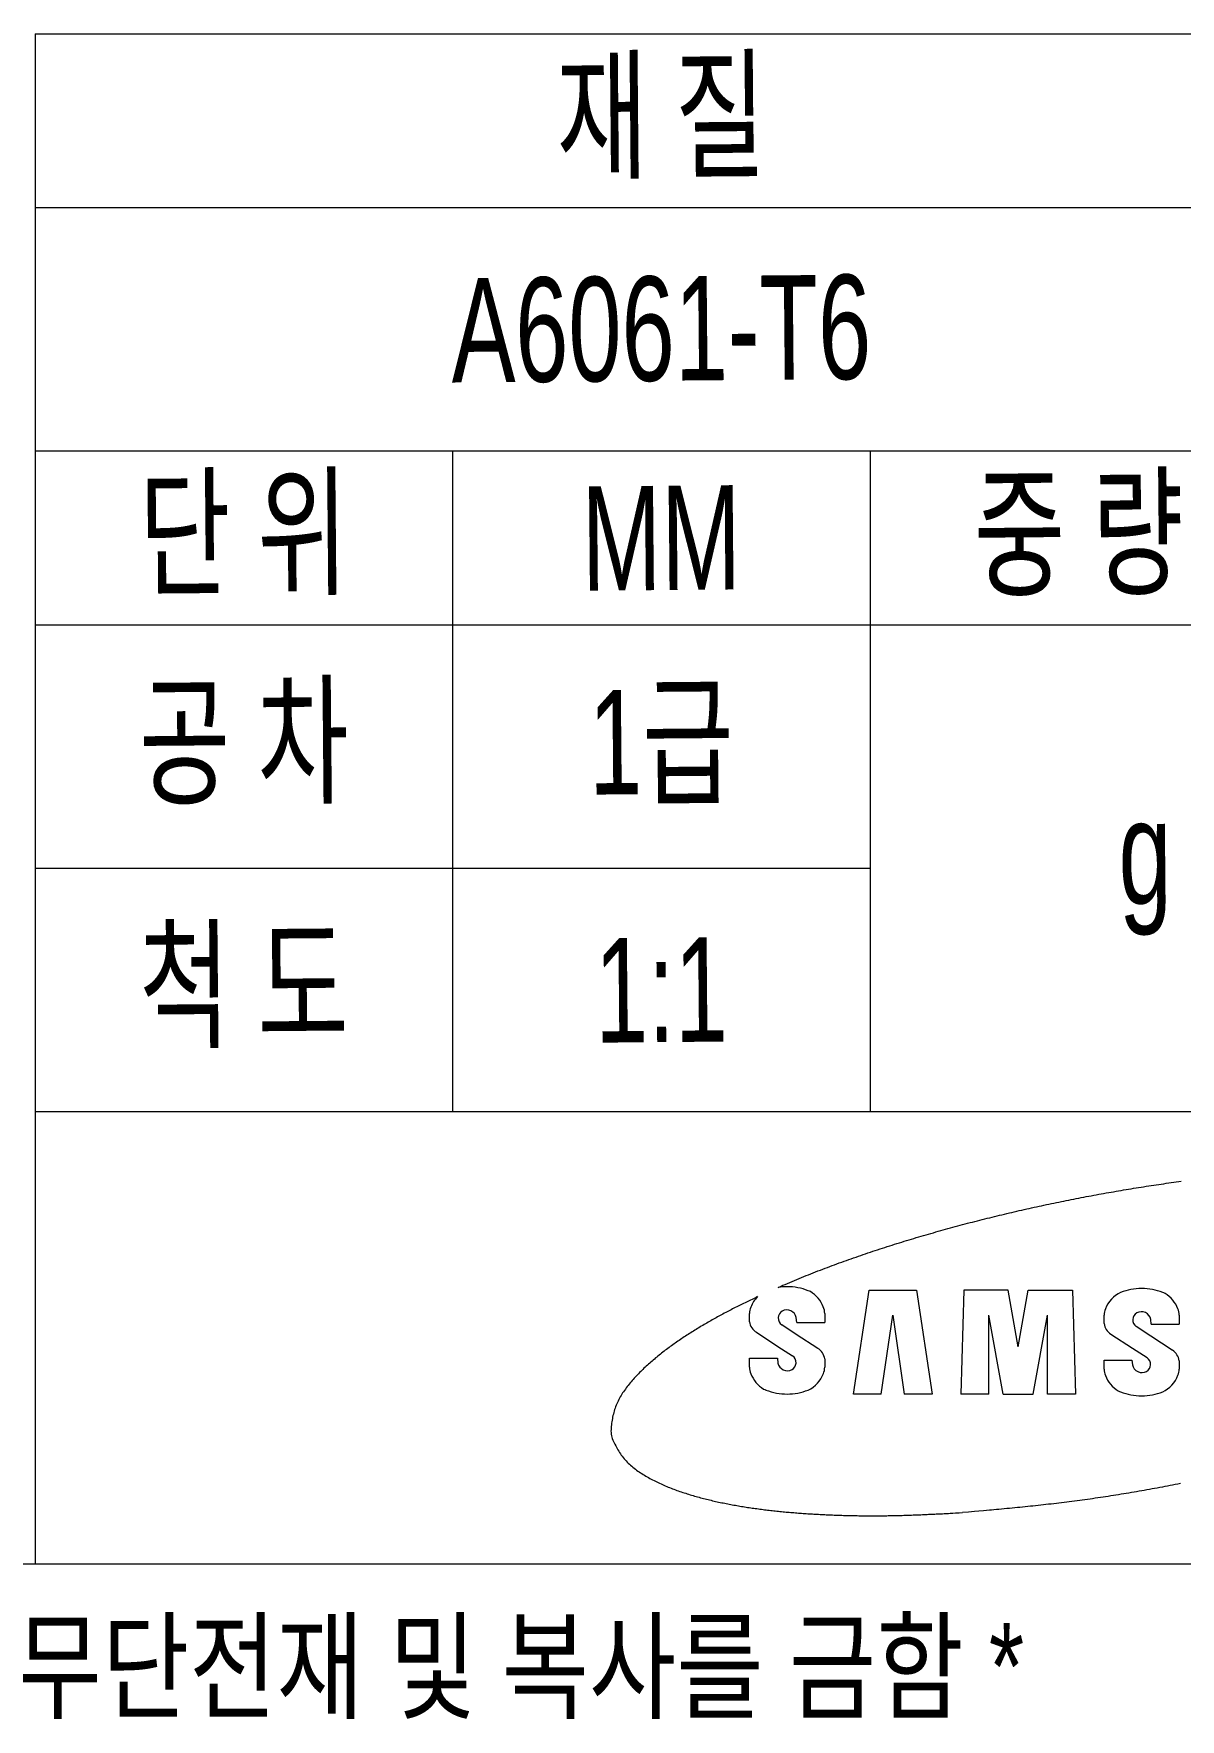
# Model space of a CAD drawing. Header units: millimetres. Extents: x 7 to 202, y 7 to 294.
# Drawn here: x 65.47 to 98.43, y 7.06 to 55.53 of the extents above; entities that cross this region are included whole.
import ezdxf

# ---------------------------------------------------------------- set-up
doc = ezdxf.new("R2010")
doc.units = ezdxf.units.MM
doc.layers.add('1', color=7, linetype='Continuous')
doc.styles.add('굴림', font='굴림')

# ---------------------------------------------------------------- blocks, each defined once
blk = doc.blocks.new('TabularNote3')
at = {"layer": '1', "color": 163, "linetype": 'Continuous', "lineweight": 18}
for p, q in [((65.508, 55.531), (77.508, 55.531)), ((65.508, 55.531), (65.508, 50.531)), ((77.508, 55.531), (89.508, 55.531)), ((89.508, 55.531), (101.508, 55.531)), ((65.508, 50.531), (77.508, 50.531)), ((65.508, 50.531), (65.508, 43.531)), ((77.508, 50.531), (89.508, 50.531)), ((89.508, 50.531), (101.508, 50.531)), ((65.508, 43.531), (77.508, 43.531)), ((65.508, 43.531), (65.508, 38.531)), ((77.508, 43.531), (89.508, 43.531)), ((77.508, 43.531), (77.508, 38.531)), ((89.508, 43.531), (101.508, 43.531)), ((89.508, 43.531), (89.508, 38.531)), ((65.508, 38.531), (77.508, 38.531)), ((65.508, 38.531), (65.508, 31.531)), ((77.508, 38.531), (89.508, 38.531)), ((77.508, 38.531), (77.508, 31.531)), ((89.508, 38.531), (101.508, 38.531)), ((89.508, 38.531), (89.508, 31.531)), ((65.508, 31.531), (77.508, 31.531)), ((65.508, 31.531), (65.508, 24.531)), ((77.508, 31.531), (89.508, 31.531)), ((77.508, 31.531), (77.508, 24.531)), ((89.508, 31.531), (89.508, 24.531)), ((65.508, 24.531), (77.508, 24.531)), ((65.508, 24.531), (65.508, 17.531)), ((77.508, 24.531), (89.508, 24.531)), ((89.508, 24.531), (101.508, 24.531)), ((65.508, 17.531), (65.508, 11.531)), ((65.508, 11.531), (77.508, 11.531)), ((77.508, 11.531), (89.508, 11.531)), ((89.508, 11.531), (101.508, 11.531))]:
    blk.add_line(p, q, dxfattribs=at)
at = {"layer": '1', "color": 18, "linetype": 'Continuous', "lineweight": 13, "char_height": 3, "attachment_point": 5, "rotation": 0.5, "line_spacing_factor": 1.067592, "style": '굴림'}
for s, insert in [('\\W0.7000;재 질', (83.508, 53.031)), ('\\W0.7000;A6061-T6', (83.508, 47.031)), ('\\W0.7000;단 위', (71.508, 41.031)), ('\\W0.7000;중 량', (95.508, 41.031)), ('\\W0.7000;MM', (83.508, 41.031)), ('\\W0.7000;공 차', (71.508, 35.031)), ('\\W0.7000;1급', (83.508, 35.031)), ('\\W0.7000;     g', (95.508, 31.531)), ('\\W0.7000;척 도', (71.508, 28.031)), ('\\W0.7000;1:1', (83.508, 28.031))]:
    blk.add_mtext(s, dxfattribs=dict(at, insert=insert))

msp = doc.modelspace()

# ---------------------------------------------------------------- linework, layer by layer
at = {"layer": '1', "color": 18, "linetype": 'Continuous', "lineweight": 18}
for p, q in [((96.87, 22.292), (96.942, 22.303)), ((96.942, 22.303), (97.014, 22.315)), ((97.014, 22.315), (97.086, 22.327)), ((97.086, 22.327), (97.158, 22.339)), ((97.158, 22.339), (97.23, 22.35)), ((97.23, 22.35), (97.302, 22.362)), ((97.302, 22.362), (97.374, 22.373)), ((97.374, 22.373), (97.446, 22.384)), ((97.446, 22.384), (97.518, 22.395)), ((97.518, 22.395), (97.59, 22.406)), ((97.59, 22.406), (97.662, 22.417)), ((97.662, 22.417), (97.734, 22.428)), ((97.734, 22.428), (97.806, 22.439)), ((97.806, 22.439), (97.878, 22.449)), ((97.878, 22.449), (97.95, 22.46)), ((97.95, 22.46), (98.022, 22.47)), ((98.022, 22.47), (98.094, 22.481)), ((98.094, 22.481), (98.166, 22.491)), ((98.166, 22.491), (98.238, 22.501)), ((98.238, 22.501), (98.31, 22.511)), ((98.31, 22.511), (98.383, 22.521)), ((98.383, 22.521), (98.455, 22.53)), ((94.366, 21.812), (94.438, 21.827)), ((94.438, 21.827), (94.509, 21.842)), ((94.509, 21.842), (94.58, 21.857)), ((94.58, 21.857), (94.651, 21.873)), ((94.651, 21.873), (94.723, 21.888)), ((94.723, 21.888), (94.794, 21.902)), ((94.794, 21.902), (94.865, 21.917)), ((94.865, 21.917), (94.937, 21.932)), ((94.937, 21.932), (95.008, 21.947)), ((95.008, 21.947), (95.079, 21.961)), ((95.079, 21.961), (95.151, 21.976)), ((95.151, 21.976), (95.222, 21.99)), ((95.222, 21.99), (95.294, 22.004)), ((95.294, 22.004), (95.365, 22.018)), ((95.365, 22.018), (95.437, 22.032)), ((95.437, 22.032), (95.508, 22.046)), ((95.508, 22.046), (95.58, 22.06)), ((95.58, 22.06), (95.651, 22.074)), ((95.651, 22.074), (95.723, 22.087)), ((95.723, 22.087), (95.794, 22.101)), ((95.794, 22.101), (95.866, 22.114)), ((95.866, 22.114), (95.937, 22.127)), ((95.937, 22.127), (96.009, 22.141)), ((96.009, 22.141), (96.081, 22.154)), ((96.081, 22.154), (96.152, 22.167)), ((96.152, 22.167), (96.224, 22.18)), ((96.224, 22.18), (96.296, 22.193)), ((96.296, 22.193), (96.368, 22.205)), ((96.368, 22.205), (96.439, 22.218)), ((96.439, 22.218), (96.511, 22.23)), ((96.511, 22.23), (96.583, 22.243)), ((96.583, 22.243), (96.655, 22.255)), ((96.655, 22.255), (96.726, 22.267)), ((96.726, 22.267), (96.798, 22.28)), ((96.798, 22.28), (96.87, 22.292)), ((92.312, 21.321), (92.383, 21.339)), ((92.383, 21.339), (92.453, 21.357)), ((92.453, 21.357), (92.524, 21.375)), ((92.524, 21.375), (92.594, 21.394)), ((92.594, 21.394), (92.665, 21.412)), ((92.665, 21.412), (92.736, 21.429)), ((92.736, 21.429), (92.806, 21.447)), ((92.806, 21.447), (92.877, 21.465)), ((92.877, 21.465), (92.948, 21.482)), ((92.948, 21.482), (93.018, 21.5)), ((93.018, 21.5), (93.089, 21.517)), ((93.089, 21.517), (93.16, 21.534)), ((93.16, 21.534), (93.231, 21.551)), ((93.231, 21.551), (93.301, 21.568)), ((93.301, 21.568), (93.372, 21.585)), ((93.372, 21.585), (93.443, 21.602)), ((93.443, 21.602), (93.514, 21.619)), ((93.514, 21.619), (93.585, 21.635)), ((93.585, 21.635), (93.656, 21.652)), ((93.656, 21.652), (93.727, 21.668)), ((93.727, 21.668), (93.798, 21.685)), ((93.798, 21.685), (93.869, 21.701)), ((93.869, 21.701), (93.94, 21.717)), ((93.94, 21.717), (94.011, 21.733)), ((94.011, 21.733), (94.082, 21.749)), ((94.082, 21.749), (94.153, 21.765)), ((94.153, 21.765), (94.224, 21.78)), ((94.224, 21.78), (94.295, 21.796)), ((94.295, 21.796), (94.366, 21.812)), ((90.56, 20.824), (90.63, 20.846)), ((90.63, 20.846), (90.7, 20.867)), ((90.7, 20.867), (90.769, 20.888)), ((90.769, 20.888), (90.839, 20.909)), ((90.839, 20.909), (90.909, 20.929)), ((90.909, 20.929), (90.979, 20.95)), ((90.979, 20.95), (91.049, 20.971)), ((91.049, 20.971), (91.119, 20.991)), ((91.119, 20.991), (91.189, 21.011)), ((91.189, 21.011), (91.259, 21.031)), ((91.259, 21.031), (91.329, 21.051)), ((91.329, 21.051), (91.399, 21.071)), ((91.399, 21.071), (91.469, 21.091)), ((91.469, 21.091), (91.539, 21.111)), ((91.539, 21.111), (91.609, 21.131)), ((91.609, 21.131), (91.679, 21.15)), ((91.679, 21.15), (91.749, 21.169)), ((91.749, 21.169), (91.82, 21.189)), ((91.82, 21.189), (91.89, 21.208)), ((91.89, 21.208), (91.96, 21.227)), ((91.96, 21.227), (92.031, 21.246)), ((92.031, 21.246), (92.101, 21.265)), ((92.101, 21.265), (92.171, 21.283)), ((92.171, 21.283), (92.242, 21.302)), ((92.242, 21.302), (92.312, 21.321)), ((89.106, 20.35), (89.175, 20.374)), ((89.175, 20.374), (89.243, 20.398)), ((89.243, 20.398), (89.312, 20.421)), ((89.312, 20.421), (89.381, 20.445)), ((89.381, 20.445), (89.45, 20.468)), ((89.45, 20.468), (89.519, 20.491)), ((89.519, 20.491), (89.588, 20.515)), ((89.588, 20.515), (89.658, 20.537)), ((89.658, 20.537), (89.727, 20.56)), ((89.727, 20.56), (89.796, 20.583)), ((89.796, 20.583), (89.865, 20.606)), ((89.865, 20.606), (89.935, 20.628)), ((89.935, 20.628), (90.004, 20.65)), ((90.004, 20.65), (90.073, 20.672)), ((90.073, 20.672), (90.143, 20.695)), ((90.143, 20.695), (90.212, 20.716)), ((90.212, 20.716), (90.282, 20.738)), ((90.282, 20.738), (90.351, 20.76)), ((90.351, 20.76), (90.421, 20.782)), ((90.421, 20.782), (90.491, 20.803)), ((90.491, 20.803), (90.56, 20.824)), ((87.809, 19.869), (87.877, 19.896)), ((87.877, 19.896), (87.944, 19.922)), ((87.944, 19.922), (88.012, 19.949)), ((88.012, 19.949), (88.08, 19.975)), ((88.08, 19.975), (88.148, 20.001)), ((88.148, 20.001), (88.216, 20.027)), ((88.216, 20.027), (88.284, 20.052)), ((88.284, 20.052), (88.353, 20.078)), ((88.353, 20.078), (88.421, 20.103)), ((88.421, 20.103), (88.489, 20.129)), ((88.489, 20.129), (88.557, 20.154)), ((88.557, 20.154), (88.626, 20.179)), ((88.626, 20.179), (88.694, 20.204)), ((88.694, 20.204), (88.763, 20.229)), ((88.763, 20.229), (88.831, 20.253)), ((88.831, 20.253), (88.9, 20.278)), ((88.9, 20.278), (88.968, 20.302)), ((88.968, 20.302), (89.037, 20.326)), ((89.037, 20.326), (89.106, 20.35)), ((86.868, 19.478), (86.934, 19.507)), ((86.934, 19.507), (87.001, 19.537)), ((87.001, 19.537), (87.068, 19.565)), ((87.068, 19.565), (87.135, 19.594)), ((87.135, 19.594), (87.202, 19.622)), ((87.202, 19.622), (87.269, 19.65)), ((87.269, 19.65), (87.336, 19.678)), ((87.336, 19.678), (87.403, 19.706)), ((87.403, 19.706), (87.471, 19.734)), ((87.471, 19.734), (87.538, 19.761)), ((87.538, 19.761), (87.606, 19.789)), ((87.606, 19.789), (87.673, 19.816)), ((87.673, 19.816), (87.741, 19.842)), ((87.741, 19.842), (87.809, 19.869)), ((89.029, 16.41), (89.482, 19.396)), ((89.482, 19.396), (90.841, 19.396)), ((90.841, 19.396), (91.293, 16.41)), ((92.2, 19.396), (92.117, 16.41)), ((93.476, 19.396), (92.2, 19.396)), ((93.764, 17.769), (93.476, 19.396)), ((93.764, 17.769), (94.053, 19.396)), ((94.053, 19.396), (95.329, 19.396)), ((95.329, 19.396), (95.412, 16.41)), ((85.676, 18.916), (85.636, 18.896)), ((85.716, 18.936), (85.676, 18.916)), ((85.756, 18.956), (85.716, 18.936)), ((85.796, 18.976), (85.756, 18.956)), ((85.835, 18.995), (85.796, 18.976)), ((85.875, 19.015), (85.835, 18.995)), ((85.915, 19.035), (85.875, 19.015)), ((85.955, 19.055), (85.915, 19.035)), ((85.995, 19.074), (85.955, 19.055)), ((86.035, 19.094), (85.995, 19.074)), ((86.075, 19.113), (86.035, 19.094)), ((86.116, 19.133), (86.075, 19.113)), ((86.156, 19.152), (86.116, 19.133)), ((86.196, 19.172), (86.156, 19.152)), ((86.236, 19.191), (86.196, 19.172)), ((86.276, 19.211), (86.236, 19.191)), ((84.775, 18.43), (84.736, 18.407)), ((84.813, 18.452), (84.775, 18.43)), ((84.852, 18.475), (84.813, 18.452)), ((84.89, 18.497), (84.852, 18.475)), ((84.929, 18.519), (84.89, 18.497)), ((84.968, 18.541), (84.929, 18.519)), ((85.006, 18.563), (84.968, 18.541)), ((85.045, 18.584), (85.006, 18.563)), ((85.084, 18.606), (85.045, 18.584)), ((85.123, 18.627), (85.084, 18.606)), ((85.162, 18.649), (85.123, 18.627)), ((85.202, 18.67), (85.162, 18.649)), ((85.241, 18.691), (85.202, 18.67)), ((85.28, 18.712), (85.241, 18.691)), ((85.319, 18.733), (85.28, 18.712)), ((85.359, 18.753), (85.319, 18.733)), ((85.398, 18.774), (85.359, 18.753)), ((85.438, 18.795), (85.398, 18.774)), ((85.477, 18.815), (85.438, 18.795)), ((85.517, 18.835), (85.477, 18.815)), ((85.557, 18.856), (85.517, 18.835)), ((85.596, 18.876), (85.557, 18.856)), ((85.636, 18.896), (85.596, 18.876)), ((86.043, 18.49), (86.043, 18.73)), ((87.402, 18.469), (87.39, 18.607)), ((87.402, 18.469), (88.205, 18.469)), ((88.205, 18.73), (88.205, 18.469)), ((89.832, 16.41), (90.161, 18.675)), ((90.161, 18.675), (90.491, 16.41)), ((93.332, 16.41), (92.92, 18.675)), ((92.92, 16.41), (92.92, 18.675)), ((94.197, 16.41), (94.608, 18.675)), ((94.608, 16.41), (94.608, 18.675)), ((96.235, 18.438), (96.235, 18.679)), ((97.594, 18.418), (97.581, 18.556)), ((98.397, 18.678), (98.397, 18.418)), ((84.021, 17.954), (83.985, 17.929)), ((84.058, 17.979), (84.021, 17.954)), ((84.095, 18.004), (84.058, 17.979)), ((84.132, 18.029), (84.095, 18.004)), ((84.169, 18.054), (84.132, 18.029)), ((84.206, 18.078), (84.169, 18.054)), ((84.244, 18.103), (84.206, 18.078)), ((84.281, 18.127), (84.244, 18.103)), ((84.319, 18.151), (84.281, 18.127)), ((84.356, 18.175), (84.319, 18.151)), ((84.394, 18.199), (84.356, 18.175)), ((84.432, 18.223), (84.394, 18.199)), ((84.469, 18.246), (84.432, 18.223)), ((84.507, 18.27), (84.469, 18.246)), ((84.545, 18.293), (84.507, 18.27)), ((84.583, 18.316), (84.545, 18.293)), ((84.621, 18.339), (84.583, 18.316)), ((84.659, 18.362), (84.621, 18.339)), ((84.698, 18.385), (84.659, 18.362)), ((84.736, 18.407), (84.698, 18.385)), ((86.243, 18.186), (86.863, 17.779)), ((87.386, 18.127), (86.97, 18.401)), ((88.006, 17.723), (87.386, 18.127)), ((96.434, 18.134), (97.054, 17.728)), ((97.578, 18.076), (97.161, 18.349)), ((98.198, 17.671), (97.578, 18.076)), ((97.594, 18.418), (98.397, 18.418)), ((83.379, 17.475), (83.344, 17.447)), ((83.413, 17.503), (83.379, 17.475)), ((83.448, 17.531), (83.413, 17.503)), ((83.483, 17.559), (83.448, 17.531)), ((83.518, 17.586), (83.483, 17.559)), ((83.553, 17.614), (83.518, 17.586)), ((83.588, 17.641), (83.553, 17.614)), ((83.623, 17.668), (83.588, 17.641)), ((83.659, 17.695), (83.623, 17.668)), ((83.695, 17.721), (83.659, 17.695)), ((83.731, 17.748), (83.695, 17.721)), ((83.766, 17.774), (83.731, 17.748)), ((83.803, 17.8), (83.766, 17.774)), ((83.839, 17.826), (83.803, 17.8)), ((83.875, 17.852), (83.839, 17.826)), ((83.911, 17.878), (83.875, 17.852)), ((83.948, 17.904), (83.911, 17.878)), ((83.985, 17.929), (83.948, 17.904)), ((86.863, 17.779), (87.279, 17.508)), ((97.054, 17.728), (97.471, 17.457)), ((82.853, 16.994), (82.822, 16.962)), ((82.884, 17.026), (82.853, 16.994)), ((82.916, 17.058), (82.884, 17.026)), ((82.947, 17.089), (82.916, 17.058)), ((82.979, 17.12), (82.947, 17.089)), ((83.011, 17.151), (82.979, 17.12)), ((83.044, 17.182), (83.011, 17.151)), ((83.076, 17.212), (83.044, 17.182)), ((83.109, 17.242), (83.076, 17.212)), ((83.142, 17.272), (83.109, 17.242)), ((83.175, 17.302), (83.142, 17.272)), ((83.209, 17.331), (83.175, 17.302)), ((83.242, 17.36), (83.209, 17.331)), ((83.276, 17.389), (83.242, 17.36)), ((83.31, 17.418), (83.276, 17.389)), ((83.344, 17.447), (83.31, 17.418)), ((86.043, 17.179), (86.043, 17.44)), ((86.043, 17.44), (86.846, 17.44)), ((86.846, 17.44), (86.859, 17.301)), ((88.205, 17.419), (88.205, 17.179)), ((96.235, 17.127), (96.235, 17.388)), ((96.235, 17.388), (97.038, 17.388)), ((97.038, 17.388), (97.05, 17.25)), ((98.397, 17.368), (98.397, 17.127)), ((82.449, 16.515), (82.423, 16.478)), ((82.475, 16.551), (82.449, 16.515)), ((82.502, 16.587), (82.475, 16.551)), ((82.529, 16.623), (82.502, 16.587)), ((82.557, 16.658), (82.529, 16.623)), ((82.585, 16.693), (82.557, 16.658)), ((82.614, 16.728), (82.585, 16.693)), ((82.643, 16.762), (82.614, 16.728)), ((82.672, 16.796), (82.643, 16.762)), ((82.702, 16.83), (82.672, 16.796)), ((82.731, 16.864), (82.702, 16.83)), ((82.761, 16.897), (82.731, 16.864)), ((82.792, 16.93), (82.761, 16.897)), ((82.822, 16.962), (82.792, 16.93)), ((82.179, 16.005), (82.166, 15.963)), ((82.194, 16.047), (82.179, 16.005)), ((82.21, 16.088), (82.194, 16.047)), ((82.227, 16.129), (82.21, 16.088)), ((82.246, 16.17), (82.227, 16.129)), ((82.265, 16.21), (82.246, 16.17)), ((82.285, 16.249), (82.265, 16.21)), ((82.306, 16.289), (82.285, 16.249)), ((82.328, 16.327), (82.306, 16.289)), ((82.351, 16.366), (82.328, 16.327)), ((82.374, 16.404), (82.351, 16.366)), ((82.398, 16.441), (82.374, 16.404)), ((82.423, 16.478), (82.398, 16.441)), ((89.832, 16.41), (89.029, 16.41)), ((91.293, 16.41), (90.491, 16.41)), ((92.92, 16.41), (92.117, 16.41)), ((93.332, 16.41), (94.197, 16.41)), ((95.412, 16.41), (94.608, 16.41)), ((82.075, 15.525), (82.07, 15.48)), ((82.081, 15.57), (82.075, 15.525)), ((82.087, 15.614), (82.081, 15.57)), ((82.094, 15.659), (82.087, 15.614)), ((82.102, 15.703), (82.094, 15.659)), ((82.11, 15.747), (82.102, 15.703)), ((82.119, 15.791), (82.11, 15.747)), ((82.13, 15.834), (82.119, 15.791)), ((82.141, 15.878), (82.13, 15.834)), ((82.153, 15.921), (82.141, 15.878)), ((82.166, 15.963), (82.153, 15.921)), ((82.063, 15.39), (82.062, 15.345)), ((82.062, 15.345), (82.063, 15.301)), ((82.066, 15.435), (82.063, 15.39)), ((82.063, 15.301), (82.067, 15.257)), ((82.07, 15.48), (82.066, 15.435)), ((82.067, 15.257), (82.075, 15.213)), ((82.075, 15.213), (82.087, 15.171)), ((82.087, 15.171), (82.101, 15.128)), ((82.101, 15.128), (82.118, 15.087)), ((82.118, 15.087), (82.136, 15.046)), ((82.136, 15.046), (82.156, 15.005)), ((82.156, 15.005), (82.176, 14.965)), ((82.176, 14.965), (82.197, 14.925)), ((82.197, 14.925), (82.218, 14.885)), ((82.218, 14.885), (82.24, 14.846)), ((82.24, 14.846), (82.262, 14.807)), ((82.262, 14.807), (82.285, 14.768)), ((82.285, 14.768), (82.308, 14.731)), ((82.308, 14.731), (82.332, 14.693)), ((82.332, 14.693), (82.357, 14.657)), ((82.357, 14.657), (82.383, 14.621)), ((82.383, 14.621), (82.41, 14.586)), ((82.41, 14.586), (82.438, 14.551)), ((82.438, 14.551), (82.467, 14.518)), ((82.467, 14.518), (82.496, 14.485)), ((82.496, 14.485), (82.527, 14.453)), ((82.527, 14.453), (82.558, 14.422)), ((82.558, 14.422), (82.591, 14.391)), ((82.591, 14.391), (82.624, 14.361)), ((82.624, 14.361), (82.658, 14.332)), ((82.658, 14.332), (82.692, 14.303)), ((82.692, 14.303), (82.727, 14.276)), ((82.727, 14.276), (82.763, 14.248)), ((82.763, 14.248), (82.799, 14.222)), ((82.799, 14.222), (82.836, 14.196)), ((82.836, 14.196), (82.873, 14.17)), ((82.873, 14.17), (82.91, 14.145)), ((82.91, 14.145), (82.948, 14.121)), ((82.948, 14.121), (82.987, 14.097)), ((82.987, 14.097), (83.025, 14.073)), ((83.025, 14.073), (83.064, 14.05)), ((83.064, 14.05), (83.103, 14.028)), ((83.103, 14.028), (83.142, 14.006)), ((83.142, 14.006), (83.181, 13.984)), ((83.181, 13.984), (83.221, 13.963)), ((83.221, 13.963), (83.26, 13.942)), ((83.26, 13.942), (83.3, 13.921)), ((83.3, 13.921), (83.34, 13.901)), ((83.34, 13.901), (83.38, 13.881)), ((83.38, 13.881), (83.42, 13.862)), ((83.42, 13.862), (83.461, 13.843)), ((83.461, 13.843), (83.501, 13.824)), ((83.501, 13.824), (83.542, 13.806)), ((83.542, 13.806), (83.583, 13.788)), ((83.583, 13.788), (83.624, 13.77)), ((83.624, 13.77), (83.665, 13.753)), ((83.665, 13.753), (83.706, 13.736)), ((83.706, 13.736), (83.748, 13.719)), ((83.748, 13.719), (83.789, 13.703)), ((83.789, 13.703), (83.831, 13.687)), ((83.831, 13.687), (83.872, 13.671)), ((83.872, 13.671), (83.914, 13.656)), ((83.914, 13.656), (83.956, 13.641)), ((83.956, 13.641), (83.998, 13.626)), ((83.998, 13.626), (84.04, 13.611)), ((84.04, 13.611), (84.082, 13.597)), ((84.082, 13.597), (84.124, 13.583)), ((84.124, 13.583), (84.167, 13.569)), ((97.023, 13.576), (96.948, 13.564)), ((97.097, 13.589), (97.023, 13.576)), ((97.171, 13.602), (97.097, 13.589)), ((97.245, 13.615), (97.171, 13.602)), ((97.319, 13.628), (97.245, 13.615)), ((97.393, 13.641), (97.319, 13.628)), ((97.467, 13.654), (97.393, 13.641)), ((97.541, 13.667), (97.467, 13.654)), ((97.615, 13.681), (97.541, 13.667)), ((97.689, 13.694), (97.615, 13.681)), ((97.763, 13.708), (97.689, 13.694)), ((97.837, 13.722), (97.763, 13.708)), ((97.911, 13.736), (97.837, 13.722)), ((97.985, 13.75), (97.911, 13.736)), ((98.059, 13.764), (97.985, 13.75)), ((98.133, 13.778), (98.059, 13.764)), ((98.207, 13.793), (98.133, 13.778)), ((98.281, 13.807), (98.207, 13.793)), ((98.354, 13.822), (98.281, 13.807)), ((98.428, 13.837), (98.354, 13.822)), ((84.167, 13.569), (84.209, 13.555)), ((84.209, 13.555), (84.252, 13.542)), ((84.252, 13.542), (84.294, 13.528)), ((84.294, 13.528), (84.337, 13.515)), ((84.337, 13.515), (84.379, 13.502)), ((84.379, 13.502), (84.422, 13.49)), ((84.422, 13.49), (84.465, 13.477)), ((84.465, 13.477), (84.508, 13.465)), ((84.508, 13.465), (84.551, 13.453)), ((84.551, 13.453), (84.594, 13.441)), ((84.594, 13.441), (84.637, 13.43)), ((84.637, 13.43), (84.68, 13.418)), ((84.68, 13.418), (84.723, 13.407)), ((84.723, 13.407), (84.766, 13.396)), ((84.766, 13.396), (84.809, 13.385)), ((84.809, 13.385), (84.852, 13.374)), ((84.852, 13.374), (84.896, 13.364)), ((84.896, 13.364), (84.939, 13.354)), ((84.939, 13.354), (84.982, 13.343)), ((84.982, 13.343), (85.026, 13.333)), ((85.026, 13.333), (85.069, 13.324)), ((85.069, 13.324), (85.113, 13.314)), ((85.113, 13.314), (85.156, 13.304)), ((85.156, 13.304), (85.2, 13.295)), ((85.2, 13.295), (85.244, 13.286)), ((85.244, 13.286), (85.287, 13.277)), ((85.287, 13.277), (85.331, 13.268)), ((85.331, 13.268), (85.375, 13.259)), ((85.375, 13.259), (85.419, 13.251)), ((85.419, 13.251), (85.462, 13.242)), ((85.462, 13.242), (85.506, 13.234)), ((85.506, 13.234), (85.55, 13.226)), ((85.55, 13.226), (85.594, 13.218)), ((85.594, 13.218), (85.638, 13.21)), ((85.638, 13.21), (85.682, 13.203)), ((85.682, 13.203), (85.726, 13.195)), ((85.726, 13.195), (85.77, 13.188)), ((85.77, 13.188), (85.814, 13.18)), ((85.814, 13.18), (85.858, 13.173)), ((85.858, 13.173), (85.902, 13.166)), ((85.902, 13.166), (85.946, 13.159)), ((85.946, 13.159), (85.99, 13.152)), ((85.99, 13.152), (86.034, 13.146)), ((86.034, 13.146), (86.078, 13.139)), ((86.078, 13.139), (86.122, 13.133)), ((86.122, 13.133), (86.167, 13.126)), ((86.167, 13.126), (86.211, 13.12)), ((86.211, 13.12), (86.255, 13.114)), ((86.255, 13.114), (86.299, 13.108)), ((86.299, 13.108), (86.343, 13.102)), ((86.343, 13.102), (86.388, 13.096)), ((86.388, 13.096), (86.432, 13.091)), ((86.432, 13.091), (86.476, 13.085)), ((93.214, 13.094), (93.141, 13.087)), ((93.291, 13.101), (93.214, 13.094)), ((93.368, 13.108), (93.291, 13.101)), ((93.444, 13.115), (93.368, 13.108)), ((93.519, 13.122), (93.444, 13.115)), ((93.594, 13.13), (93.519, 13.122)), ((93.668, 13.137), (93.594, 13.13)), ((93.743, 13.144), (93.668, 13.137)), ((93.817, 13.151), (93.743, 13.144)), ((93.892, 13.159), (93.817, 13.151)), ((93.967, 13.166), (93.892, 13.159)), ((94.042, 13.174), (93.967, 13.166)), ((94.117, 13.182), (94.042, 13.174)), ((94.192, 13.19), (94.117, 13.182)), ((94.266, 13.197), (94.192, 13.19)), ((94.341, 13.205), (94.266, 13.197)), ((94.416, 13.214), (94.341, 13.205)), ((94.491, 13.222), (94.416, 13.214)), ((94.565, 13.23), (94.491, 13.222)), ((94.64, 13.239), (94.565, 13.23)), ((94.715, 13.247), (94.64, 13.239)), ((94.79, 13.256), (94.715, 13.247)), ((94.864, 13.265), (94.79, 13.256)), ((94.939, 13.273), (94.864, 13.265)), ((95.014, 13.282), (94.939, 13.273)), ((95.088, 13.292), (95.014, 13.282)), ((95.163, 13.301), (95.088, 13.292)), ((95.237, 13.31), (95.163, 13.301)), ((95.312, 13.32), (95.237, 13.31)), ((95.387, 13.33), (95.312, 13.32)), ((95.461, 13.339), (95.387, 13.33)), ((95.536, 13.349), (95.461, 13.339)), ((95.61, 13.36), (95.536, 13.349)), ((95.685, 13.37), (95.61, 13.36)), ((95.759, 13.38), (95.685, 13.37)), ((95.834, 13.391), (95.759, 13.38)), ((95.908, 13.401), (95.834, 13.391)), ((95.982, 13.412), (95.908, 13.401)), ((96.057, 13.423), (95.982, 13.412)), ((96.131, 13.434), (96.057, 13.423)), ((96.206, 13.445), (96.131, 13.434)), ((96.28, 13.457), (96.206, 13.445)), ((96.354, 13.468), (96.28, 13.457)), ((96.429, 13.48), (96.354, 13.468)), ((96.503, 13.491), (96.429, 13.48)), ((96.577, 13.503), (96.503, 13.491)), ((96.652, 13.515), (96.577, 13.503)), ((96.726, 13.527), (96.652, 13.515)), ((96.8, 13.539), (96.726, 13.527)), ((96.874, 13.551), (96.8, 13.539)), ((96.948, 13.564), (96.874, 13.551)), ((86.476, 13.085), (86.52, 13.08)), ((86.52, 13.08), (86.564, 13.074)), ((86.564, 13.074), (86.609, 13.069)), ((86.609, 13.069), (86.653, 13.064)), ((86.653, 13.064), (86.697, 13.059)), ((86.697, 13.059), (86.742, 13.054)), ((86.742, 13.054), (86.786, 13.049)), ((86.786, 13.049), (86.83, 13.045)), ((86.83, 13.045), (86.875, 13.04)), ((86.875, 13.04), (86.919, 13.035)), ((86.919, 13.035), (86.963, 13.031)), ((86.963, 13.031), (87.008, 13.027)), ((87.008, 13.027), (87.052, 13.022)), ((87.052, 13.022), (87.096, 13.018)), ((87.096, 13.018), (87.141, 13.014)), ((87.141, 13.014), (87.185, 13.01)), ((87.185, 13.01), (87.23, 13.006)), ((87.23, 13.006), (87.274, 13.003)), ((87.274, 13.003), (87.318, 12.999)), ((87.318, 12.999), (87.363, 12.995)), ((87.363, 12.995), (87.407, 12.992)), ((87.407, 12.992), (87.452, 12.988)), ((87.452, 12.988), (87.496, 12.985)), ((87.496, 12.985), (87.541, 12.982)), ((87.541, 12.982), (87.585, 12.978)), ((87.585, 12.978), (87.63, 12.975)), ((87.63, 12.975), (87.674, 12.972)), ((87.674, 12.972), (87.718, 12.969)), ((87.718, 12.969), (87.763, 12.966)), ((87.763, 12.966), (87.807, 12.964)), ((87.807, 12.964), (87.852, 12.961)), ((87.852, 12.961), (87.896, 12.958)), ((87.896, 12.958), (87.941, 12.956)), ((87.941, 12.956), (87.985, 12.953)), ((87.985, 12.953), (88.03, 12.951)), ((88.03, 12.951), (88.074, 12.948)), ((88.074, 12.948), (88.119, 12.946)), ((88.119, 12.946), (88.163, 12.944)), ((88.163, 12.944), (88.208, 12.942)), ((88.208, 12.942), (88.252, 12.94)), ((88.252, 12.94), (88.297, 12.938)), ((88.297, 12.938), (88.341, 12.936)), ((88.341, 12.936), (88.386, 12.934)), ((88.386, 12.934), (88.431, 12.932)), ((88.431, 12.932), (88.475, 12.93)), ((88.475, 12.93), (88.52, 12.929)), ((88.52, 12.929), (88.564, 12.927)), ((88.564, 12.927), (88.609, 12.926)), ((88.609, 12.926), (88.653, 12.924)), ((88.653, 12.924), (88.698, 12.923)), ((88.698, 12.923), (88.742, 12.921)), ((88.742, 12.921), (88.787, 12.92)), ((88.787, 12.92), (88.831, 12.919)), ((88.831, 12.919), (88.876, 12.918)), ((88.876, 12.918), (88.92, 12.917)), ((88.92, 12.917), (88.965, 12.916)), ((88.965, 12.916), (89.009, 12.915)), ((89.009, 12.915), (89.054, 12.914)), ((89.054, 12.914), (89.098, 12.913)), ((89.098, 12.913), (89.143, 12.913)), ((89.143, 12.913), (89.188, 12.912)), ((89.188, 12.912), (89.232, 12.911)), ((89.232, 12.911), (89.277, 12.911)), ((89.277, 12.911), (89.321, 12.91)), ((89.321, 12.91), (89.366, 12.91)), ((89.366, 12.91), (89.41, 12.91)), ((89.41, 12.91), (89.455, 12.909)), ((89.455, 12.909), (89.499, 12.909)), ((89.499, 12.909), (89.544, 12.909)), ((89.544, 12.909), (89.588, 12.909)), ((89.588, 12.909), (89.633, 12.909)), ((89.633, 12.909), (89.677, 12.909)), ((89.677, 12.909), (89.722, 12.91)), ((89.722, 12.91), (89.767, 12.91)), ((89.767, 12.91), (89.811, 12.91)), ((89.811, 12.91), (89.856, 12.911)), ((89.856, 12.911), (89.9, 12.911)), ((89.9, 12.911), (89.945, 12.912)), ((89.945, 12.912), (89.989, 12.912)), ((89.989, 12.912), (90.034, 12.913)), ((90.034, 12.913), (90.078, 12.914)), ((90.078, 12.914), (90.123, 12.914)), ((90.123, 12.914), (90.167, 12.915)), ((90.167, 12.915), (90.212, 12.916)), ((90.212, 12.916), (90.256, 12.917)), ((90.256, 12.917), (90.301, 12.918)), ((90.301, 12.918), (90.345, 12.92)), ((90.345, 12.92), (90.39, 12.921)), ((90.39, 12.921), (90.434, 12.922)), ((90.434, 12.922), (90.479, 12.923)), ((90.479, 12.923), (90.523, 12.925)), ((90.523, 12.925), (90.568, 12.926)), ((90.568, 12.926), (90.612, 12.928)), ((90.612, 12.928), (90.657, 12.929)), ((90.657, 12.929), (90.701, 12.931)), ((90.701, 12.931), (90.746, 12.932)), ((90.746, 12.932), (90.79, 12.934)), ((90.79, 12.934), (90.835, 12.936)), ((90.835, 12.936), (90.879, 12.937)), ((90.879, 12.937), (90.924, 12.939)), ((90.924, 12.939), (90.968, 12.941)), ((90.968, 12.941), (91.013, 12.943)), ((91.013, 12.943), (91.057, 12.945)), ((91.057, 12.945), (91.102, 12.947)), ((91.102, 12.947), (91.147, 12.949)), ((91.147, 12.949), (91.191, 12.951)), ((91.191, 12.951), (91.236, 12.953)), ((91.236, 12.953), (91.28, 12.955)), ((91.28, 12.955), (91.324, 12.957)), ((91.324, 12.957), (91.368, 12.959)), ((91.368, 12.959), (91.413, 12.961)), ((91.413, 12.961), (91.458, 12.963)), ((91.458, 12.963), (91.504, 12.966)), ((91.504, 12.966), (91.55, 12.968)), ((91.55, 12.968), (91.593, 12.97)), ((91.593, 12.97), (91.636, 12.972)), ((91.636, 12.972), (91.675, 12.974)), ((91.675, 12.974), (91.714, 12.976)), ((91.714, 12.976), (91.764, 12.979)), ((91.764, 12.979), (91.814, 12.982)), ((91.814, 12.982), (91.891, 12.986)), ((91.891, 12.986), (91.968, 12.99)), ((91.968, 12.99), (92.069, 12.995)), ((92.069, 12.995), (92.17, 13)), ((92.34, 13.015), (92.17, 13)), ((92.51, 13.03), (92.34, 13.015)), ((92.639, 13.042), (92.51, 13.03)), ((92.769, 13.053), (92.639, 13.042)), ((92.853, 13.061), (92.769, 13.053)), ((92.938, 13.068), (92.853, 13.061)), ((93.003, 13.074), (92.938, 13.068)), ((93.069, 13.08), (93.003, 13.074)), ((93.141, 13.087), (93.069, 13.08)), ((11.517, 11.528), (201.517, 11.528))]:
    msp.add_line(p, q, dxfattribs=at)
for centre, radius, start, end in [((87.124, 17.851), 1.647, 90, 98.9876), ((87.124, 17.851), 1.647, 68.4146, 90), ((97.316, 17.8), 1.647, 90, 111.5854), ((97.316, 17.8), 1.647, 68.4146, 90), ((86.468, 18.732), 0.425, 155.4838, 180.2802), ((86.89, 18.603), 0.864, 135.2861, 159.3), ((87.478, 18.671), 0.755, 64.9546, 70.523), ((87.342, 18.601), 0.881, 20.794, 58.817), ((87.781, 18.735), 0.424, 359.2574, 24.9561), ((97.082, 18.551), 0.865, 115.4905, 159.3), ((97.67, 18.619), 0.755, 64.9546, 70.5548), ((97.534, 18.55), 0.881, 20.7902, 58.7939), ((86.467, 18.55), 0.428, 188.0908, 238.3796), ((87.101, 18.593), 0.233, 120.4443, 176.5736), ((87.102, 18.594), 0.234, 176.7073, 235.7131), ((87.116, 18.548), 0.28, 12.1925, 118.5188), ((96.66, 18.681), 0.424, 155.4988, 180.2964), ((96.658, 18.498), 0.428, 188.0908, 238.3882), ((97.293, 18.542), 0.234, 176.7142, 235.6145), ((97.292, 18.542), 0.233, 120.4443, 176.5508), ((97.308, 18.497), 0.28, 12.1959, 118.431), ((97.973, 18.684), 0.424, 359.2583, 24.9432), ((87.147, 17.315), 0.234, 356.7142, 55.7131), ((87.782, 17.359), 0.428, 8.107, 58.3325), ((97.338, 17.263), 0.234, 356.7142, 55.6145), ((97.974, 17.308), 0.428, 8.0908, 58.3796), ((86.467, 17.173), 0.424, 179.2574, 204.971), ((86.907, 17.307), 0.881, 200.7902, 238.7898), ((87.133, 17.361), 0.28, 192.1958, 298.431), ((87.148, 17.315), 0.233, 300.4442, 356.5508), ((87.358, 17.306), 0.865, 295.4905, 339.3), ((87.781, 17.177), 0.424, 335.4988, 0.2967), ((96.659, 17.122), 0.424, 179.2583, 204.9283), ((97.324, 17.309), 0.28, 192.1715, 298.431), ((97.339, 17.264), 0.233, 300.4291, 356.5508), ((97.972, 17.125), 0.425, 335.4838, 0.2799), ((86.77, 17.238), 0.755, 244.9507, 250.5548), ((87.124, 18.057), 1.647, 248.4146, 270), ((87.124, 18.057), 1.647, 270, 291.5854), ((97.098, 17.256), 0.881, 200.7902, 238.8211), ((96.961, 17.186), 0.755, 244.9881, 250.5548), ((97.55, 17.255), 0.864, 295.494, 339.3), ((97.316, 18.006), 1.647, 248.4146, 270), ((97.316, 18.006), 1.647, 270, 291.5854)]:
    msp.add_arc(centre, radius, start, end, dxfattribs=at)

# ---------------------------------------------------------------- block references
at = {"layer": '1', "color": 163, "linetype": 'Continuous', "lineweight": 18}
msp.add_blockref('TabularNote3', (0, 0), dxfattribs=at)

# ---------------------------------------------------------------- texts
at = {"layer": '1', "color": 18, "linetype": 'Continuous', "lineweight": 13, "insert": (55.044, 7.057), "char_height": 2.5, "attachment_point": 8, "line_spacing_factor": 1.067592, "style": '굴림'}
msp.add_mtext('\\W0.8000;* 본 도면은 당사 자산이므로 서면 동의없이 무단전재 및 복사를 금함 *', dxfattribs=at)

doc.saveas('drawing.dxf')
